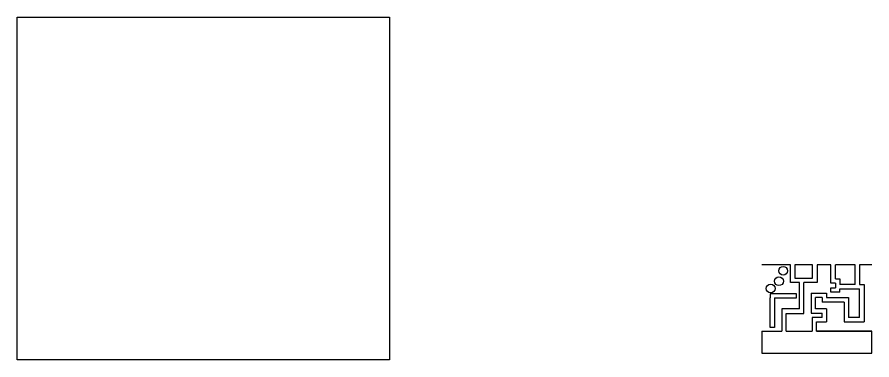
# Model space of a CAD drawing. Extents: x 6856 to 201593, y 33740 to 394177.
# Drawn here: x 44076 to 47953, y 163731 to 165284 of the extents above; entities that cross this region are included whole.
import ezdxf

# ---------------------------------------------------------------- set-up
doc = ezdxf.new("R2010")
doc.units = 13
doc.header["$MEASUREMENT"] = 0
doc.layers.add('Flow', color=7, linetype='Continuous')

msp = doc.modelspace()

# ---------------------------------------------------------------- linework, layer by layer
at = {"layer": 'Flow'}
for p, q in [((47584.5, 164161.2), (47453.5, 164161.2)), ((47584.5, 164081.2), (47584.5, 164161.2)), ((47684.5, 164161.2), (47604.5, 164161.2)), ((47604.5, 164161.2), (47604.5, 164101.2)), ((47684.5, 164101.2), (47684.5, 164161.2)), ((47767.7, 164161.2), (47704.5, 164161.2)), ((47704.5, 164161.2), (47704.5, 164081.2)), ((47767.7, 164077.5), (47767.7, 164161.2)), ((47877.7, 164161.2), (47787.7, 164161.2)), ((47787.7, 164097.5), (47787.7, 164161.2)), ((47877.7, 164072.5), (47877.7, 164161.2)), ((47953.5, 164161.2), (47897.7, 164161.2)), ((47897.7, 164161.2), (47897.7, 164072.5)), ((47624.5, 164081.2), (47584.5, 164081.2)), ((47604.5, 164101.2), (47684.5, 164101.2)), ((47624.5, 163961.2), (47624.5, 164081.2)), ((47644.5, 163941.2), (47644.5, 164081.2)), ((47704.5, 164081.2), (47644.5, 164081.2)), ((47787.7, 164077.5), (47767.7, 164077.5)), ((47787.7, 164097.5), (47807.7, 164097.5)), ((47787.7, 164077.5), (47787.7, 164057.5)), ((47807.7, 164097.5), (47807.7, 164072.5)), ((47877.7, 164072.5), (47807.7, 164072.5)), ((47897.7, 164072.5), (47917.7, 164072.5)), ((47917.7, 164072.5), (47917.7, 163902.5)), ((47611.8, 164029.6), (47491.8, 164029.6)), ((47491.8, 164029.6), (47491.8, 164011.9)), ((47611.8, 164011.9), (47611.8, 164029.6)), ((47677.7, 164032.5), (47747.7, 164032.5)), ((47677.7, 164032.5), (47677.7, 163942.5)), ((47747.7, 164032.5), (47747.7, 164012.5)), ((47767.7, 164057.5), (47787.7, 164057.5)), ((47767.7, 164037.5), (47767.7, 164057.5)), ((47807.7, 164037.5), (47767.7, 164037.5)), ((47807.7, 164037.5), (47807.7, 164052.5)), ((47807.7, 164052.5), (47897.7, 164052.5)), ((47897.7, 163922.5), (47897.7, 164052.5)), ((47491.8, 163876.9), (47491.8, 164011.9)), ((47511.8, 164011.9), (47611.8, 164011.9)), ((47511.8, 164011.9), (47511.8, 163876.9)), ((47697.7, 163962.5), (47697.7, 164012.5)), ((47727.7, 164012.5), (47697.7, 164012.5)), ((47727.7, 164012.5), (47727.7, 163992.5)), ((47827.7, 163992.5), (47727.7, 163992.5)), ((47747.7, 164012.5), (47847.7, 164012.5)), ((47827.7, 163992.5), (47827.7, 163902.5)), ((47847.7, 164012.5), (47847.7, 163922.5)), ((47624.5, 163961.2), (47544.5, 163961.2)), ((47544.5, 163961.2), (47544.5, 163861.2)), ((47747.7, 163962.5), (47697.7, 163962.5)), ((47747.7, 163962.5), (47747.7, 163902.5)), ((47564.5, 163861.2), (47564.5, 163941.2)), ((47564.5, 163941.2), (47644.5, 163941.2)), ((47677.7, 163942.5), (47727.7, 163942.5)), ((47727.7, 163922.5), (47682.7, 163922.5)), ((47682.7, 163922.5), (47682.7, 163861.2)), ((47727.7, 163922.5), (47727.7, 163942.5)), ((47897.7, 163922.5), (47847.7, 163922.5)), ((47511.8, 163876.9), (47491.8, 163876.9)), ((47702.7, 163861.2), (47702.7, 163902.5)), ((47702.7, 163902.5), (47747.7, 163902.5)), ((47827.7, 163902.5), (47917.7, 163902.5)), ((47453.5, 163861.2), (47544.5, 163861.2)), ((47453.5, 163861.2), (47453.5, 163761.2)), ((47564.5, 163861.2), (47682.7, 163861.2)), ((47702.7, 163861.2), (47953.5, 163861.2)), ((47953.5, 163861.2), (47702.7, 163861.2)), ((47953.5, 163761.2), (47953.5, 163861.2)), ((47453.5, 163761.2), (47953.5, 163761.2))]:
    msp.add_line(p, q, dxfattribs=at)
msp.add_lwpolyline([(44075.8, 165283.8), (45765.8, 165283.8), (45765.8, 163730.5), (44075.8, 163730.5)], close=True, dxfattribs=at)
for points in [[(47684.5, 164161.2), (47684.5, 164161.2)], [(47704.5, 164161.2), (47704.5, 164161.2)]]:
    msp.add_lwpolyline(points, dxfattribs=at)
for centre in [(47550.9, 164134.3), (47531.8, 164087), (47494.1, 164054)]:
    msp.add_ellipse(centre, major_axis=(0, -20), ratio=1, dxfattribs=at)

doc.saveas('drawing.dxf')
